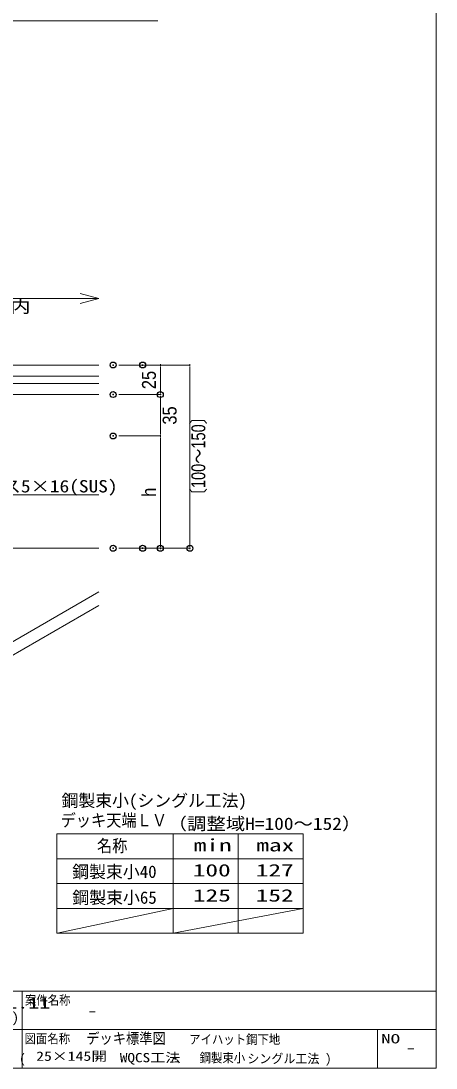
# Model space of a CAD drawing. Units: millimetres, scale not verified. Extents: x -4131 to 4169, y -981 to 998.
# Drawn here: x -382 to -31, y -981 to -95 of the extents above; entities that cross this region are included whole.
import ezdxf
from ezdxf.enums import TextEntityAlignment as Align

# ---------------------------------------------------------------- set-up
doc = ezdxf.new("R2010")
doc.units = ezdxf.units.MM
doc.header["$LTSCALE"] = 10
doc.header["$PDMODE"] = 32
doc.header["$PDSIZE"] = 5
for name, color, linetype, lineweight in [('0-0_図枠', 7, 'Continuous', 9), ('0-1_デッキ', 7, 'Continuous', 9), ('0-2_文字', 4, 'Continuous', 9), ('0-3_寸法', 7, 'Continuous', 9), ('0-4_一般', 4, 'Continuous', 9), ('0-6_0', 7, 'Continuous', 9)]:
    doc.layers.add(name, color=color, linetype=linetype, lineweight=lineweight)
doc.layers.add('0-7_DEFPOINTS', color=7, linetype='Continuous')
doc.styles.add('ＭＳ ゴシック', font='')
doc.styles.add('ＭＳ Ｐゴシック', font='')
doc.styles.get('ＭＳ ゴシック').set_extended_font_data('MS Gothic')
doc.styles.get('ＭＳ Ｐゴシック').set_extended_font_data('MS PGothic')

# ---------------------------------------------------------------- blocks, each defined once
blk = doc.blocks.new('シンボル-35')
at = {"layer": '0-0_図枠', "style": 'ＭＳ ゴシック'}
for s, width, p in [('2020.11.11', 1.5, (35.3, 32.9)), ('(HP 第二版）', 1.05, (-7.7, -96.3))]:
    blk.add_text(s, height=91.42, dxfattribs=dict(at, width=width)).set_placement(p, align=Align.BOTTOM_LEFT)
blk = doc.blocks.new('グループ-26-1')
at = {"layer": '0-1_デッキ'}
for p, q in [((-4353.4, -945.4), (-9478.4, -945.4)), ((-4353.4, -945.4), (-4353.4, -1195.4)), ((-4303.4, -945.4), (-2338.4, -945.4)), ((-4303.4, -945.4), (-4303.4, -1195.4)), ((-4353.4, -1195.4), (-9478.4, -1195.4)), ((-4303.4, -1195.4), (-2338.4, -1195.4))]:
    blk.add_line(p, q, dxfattribs=at)
at = {"layer": '0-1_デッキ', "color": 4}
for p, q in [((-4353.4, -1040.4), (-9478.4, -1040.4)), ((-4303.4, -1040.4), (-2338.4, -1040.4)), ((-4353.4, -1100.4), (-9478.4, -1100.4)), ((-4303.4, -1100.4), (-2338.4, -1100.4))]:
    blk.add_line(p, q, dxfattribs=at)
blk = doc.blocks.new('_DOT')
at = {"layer": '0-6_0'}
for p, q in [((-5, 0), (-10, 0)), ((-2.5, 0), (2.5, 0))]:
    blk.add_line(p, q, dxfattribs=at)

msp = doc.modelspace()

# ---------------------------------------------------------------- linework, layer by layer
at = {"layer": '0-0_図枠'}
for p, q in [((-380.95, -915.79), (-380.95, -980.79)), ((-655.95, -948.29), (-380.95, -948.29)), ((-380.95, -948.29), (-30.95, -948.29)), ((-80.4, -948.29), (-80.4, -980.79))]:
    msp.add_line(p, q, dxfattribs=at)
at = {"layer": '0-0_図枠', "color": 5}
for points in [[(-2030.95, 384.21), (-30.95, 384.21), (-30.95, -915.79), (-2030.95, -915.79)], [(-2030.95, -915.79), (-30.95, -915.79), (-30.95, -980.79), (-2030.95, -980.79)]]:
    msp.add_lwpolyline(points, close=True, dxfattribs=at)
at = {"layer": '0-2_文字'}
msp.add_line((-458.52, -496.06), (-316.29, -496.06), dxfattribs=at)
at = {"layer": '0-3_寸法', "color": 4}
msp.add_line((-515.19, -329.9), (-316.19, -329.9), dxfattribs=at)
at = {"layer": '0-3_寸法'}
for p, q in [((-299.12, -386.14), (-264.12, -386.14)), ((-274.12, -386.14), (-239.12, -386.14)), ((-264.12, -388.64), (-264.12, -408.63)), ((-239.12, -388.64), (-239.12, -538.63)), ((-299.12, -411.14), (-264.12, -411.14)), ((-299.12, -411.14), (-264.12, -411.14)), ((-264.12, -443.63), (-264.12, -413.64)), ((-299.12, -446.14), (-264.12, -446.14)), ((-299.12, -446.14), (-264.12, -446.14)), ((-264.12, -448.64), (-264.12, -538.63)), ((-299.12, -541.14), (-264.12, -541.14)), ((-274.12, -541.14), (-239.12, -541.14))]:
    msp.add_line(p, q, dxfattribs=at)
at = {"layer": '0-3_寸法', "color": 4}
msp.add_lwpolyline([(-332.06, -325.64), (-316.19, -329.9), (-332.06, -334.15)], dxfattribs=at)
at = {"layer": '0-4_一般', "color": 7}
msp.add_line((-266.14, -95.09), (-1033.19, -95.09), dxfattribs=at)
at = {"layer": '0-4_一般', "color": 3}
for p, q in [((-1030.19, -541.14), (-316.19, -541.14)), ((-351.58, -782.76), (-351.58, -866.76)), ((-253.42, -782.76), (-253.42, -866.76)), ((-351.58, -803.76), (-143.42, -803.76)), ((-351.58, -866.76), (-143.42, -866.76))]:
    msp.add_line(p, q, dxfattribs=at)
at = {"layer": '0-4_一般'}
for p, q in [((-316.19, -578.09), (-412.4, -633.64)), ((-316.19, -589.64), (-392.4, -633.64)), ((-198.35, -782.76), (-198.35, -866.76)), ((-351.58, -824.76), (-143.42, -824.76)), ((-351.58, -845.76), (-143.42, -845.76)), ((-351.42, -866.76), (-253.42, -845.76)), ((-253.42, -866.76), (-143.42, -845.76))]:
    msp.add_line(p, q, dxfattribs=at)
at = {"layer": '0-4_一般', "color": 3}
msp.add_lwpolyline([(-351.58, -782.76), (-143.42, -782.76), (-143.42, -866.76)], dxfattribs=at)
at = {"layer": '0-7_DEFPOINTS'}
for p in [(-304.12, -386.14), (-279.12, -386.14), (-304.12, -411.14), (-264.12, -411.14), (-304.12, -446.14), (-304.12, -541.14), (-279.12, -541.14), (-264.12, -541.14), (-239.12, -541.14)]:
    msp.add_point(p, dxfattribs=at)

# ---------------------------------------------------------------- block references
at = {"layer": '0-0_図枠', "xscale": 0.1, "yscale": 0.1}
msp.add_blockref('シンボル-35', (-454, -936.53), dxfattribs=at)
at = {"layer": '0-1_デッキ', "xscale": 0.1, "yscale": 0.1}
msp.add_blockref('グループ-26-1', (-82.35, -291.6), dxfattribs=at)
at = {"layer": '0-3_寸法', "xscale": 0.2503723, "yscale": 0.2503723}
for p, rotation in [((-264.12, -386.14), 90), ((-239.12, -386.14), 90), ((-264.12, -411.14), 270), ((-264.12, -411.14), 90), ((-264.12, -446.14), 270), ((-264.12, -446.14), 90), ((-264.12, -541.14), 270), ((-239.12, -541.14), 270)]:
    msp.add_blockref('_DOT', p, dxfattribs=dict(at, rotation=rotation))

# ---------------------------------------------------------------- texts
at = {"layer": '0-0_図枠', "color": 1, "style": 'ＭＳ ゴシック', "width": 0.9}
for s, p in [('案件名称', (-378.65, -929.62)), ('図面名称', (-379.03, -962.12))]:
    msp.add_text(s, height=7.845, dxfattribs=at).set_placement(p, align=Align.BOTTOM_LEFT)
at = {"layer": '0-0_図枠', "style": 'ＭＳ ゴシック'}
for s, height, width, p in [('-', 9.14, 1.5, (-326.32, -939.41)), (' デッキ標準図', 9.142, 0.9, (-332.44, -963.02)), ('アイハット鋼下地', 7.845, 0.9, (-239.76, -962.77)), ('NO', 7.836, 1.5, (-77.34, -962.28)), ('-', 9.14, 1.5, (-57.02, -970.74)), ('(  \u3000   \u3000\u3000・ \u3000\u3000\u3000\u3000\u3000・ \u3000\u3000\u3000\u3000\u3000シングル工法 )', 7.836, 0.95, (-383.39, -979.06)), ('25×145開', 7.836, 1.25, (-369.19, -977.02)), ('WQCS工法', 7.836, 1.2, (-298.37, -978.23)), ('鋼製束小', 7.845, 0.9, (-230.92, -978.4))]:
    msp.add_text(s, height=height, dxfattribs=dict(at, width=width)).set_placement(p, align=Align.BOTTOM_LEFT)
at = {"layer": '0-2_文字', "style": 'ＭＳ ゴシック'}
for s, height, width, p in [('ナベテクス5×16(SUS)', 10.45, 1.15, (-464.04, -497.02)), ('名称', 10.48, 0.9, (-317.76, -801.18)), ('min', 10.48, 1.5, (-235.98, -800.63)), ('max', 10.48, 1.5, (-182.97, -800.63)), ('100', 10.48, 1.5, (-236.7, -821.88)), ('127', 10.48, 1.5, (-183.41, -821.88)), ('125', 10.48, 1.5, (-236.56, -843.14)), ('152', 10.48, 1.5, (-183.49, -843.14))]:
    msp.add_text(s, height=height, dxfattribs=dict(at, width=width)).set_placement(p, align=Align.BOTTOM_LEFT)
for s, p in [('鋼製束小40', (-338.75, -823.08)), ('鋼製束小65', (-338.61, -844.97))]:
    msp.add_text(s, height=10.48, dxfattribs=at).set_placement(p, align=Align.BOTTOM_LEFT)
at = {"layer": '0-3_寸法', "color": 4, "style": 'ＭＳ ゴシック', "width": 1.2}
msp.add_text('@400以内', height=10.48, dxfattribs=at).set_placement((-442.44, -344.95), align=Align.BOTTOM_LEFT)
at = {"layer": '0-3_寸法', "style": 'ＭＳ Ｐゴシック'}
for s, height, width, p in [('25', 11.8, 0.9, (-264.36, -406.54)), ('35', 11.8, 0.9, (-246.87, -436.54)), ('〔100～150〕', 11.78, 0.8, (-222.59, -503.1)), ('h', 11.8, 0.9, (-264.36, -497.59))]:
    msp.add_text(s, height=height, rotation=90, dxfattribs=dict(at, width=width)).set_placement(p, align=Align.BOTTOM_LEFT)
at = {"layer": '0-4_一般', "style": 'ＭＳ ゴシック'}
msp.add_text('鋼製束小(シングル工法)', height=10.45, dxfattribs=at).set_placement((-347.69, -762.87), align=Align.BOTTOM_LEFT)
for s, height, width, p in [('デッキ天端ＬＶ', 10.48, 0.9, (-348.51, -779.59)), ('（調整域H=100～152）', 10.45, 1.15, (-257.95, -782.47))]:
    msp.add_text(s, height=height, dxfattribs=dict(at, width=width)).set_placement(p, align=Align.BOTTOM_LEFT)

doc.saveas('drawing.dxf')
